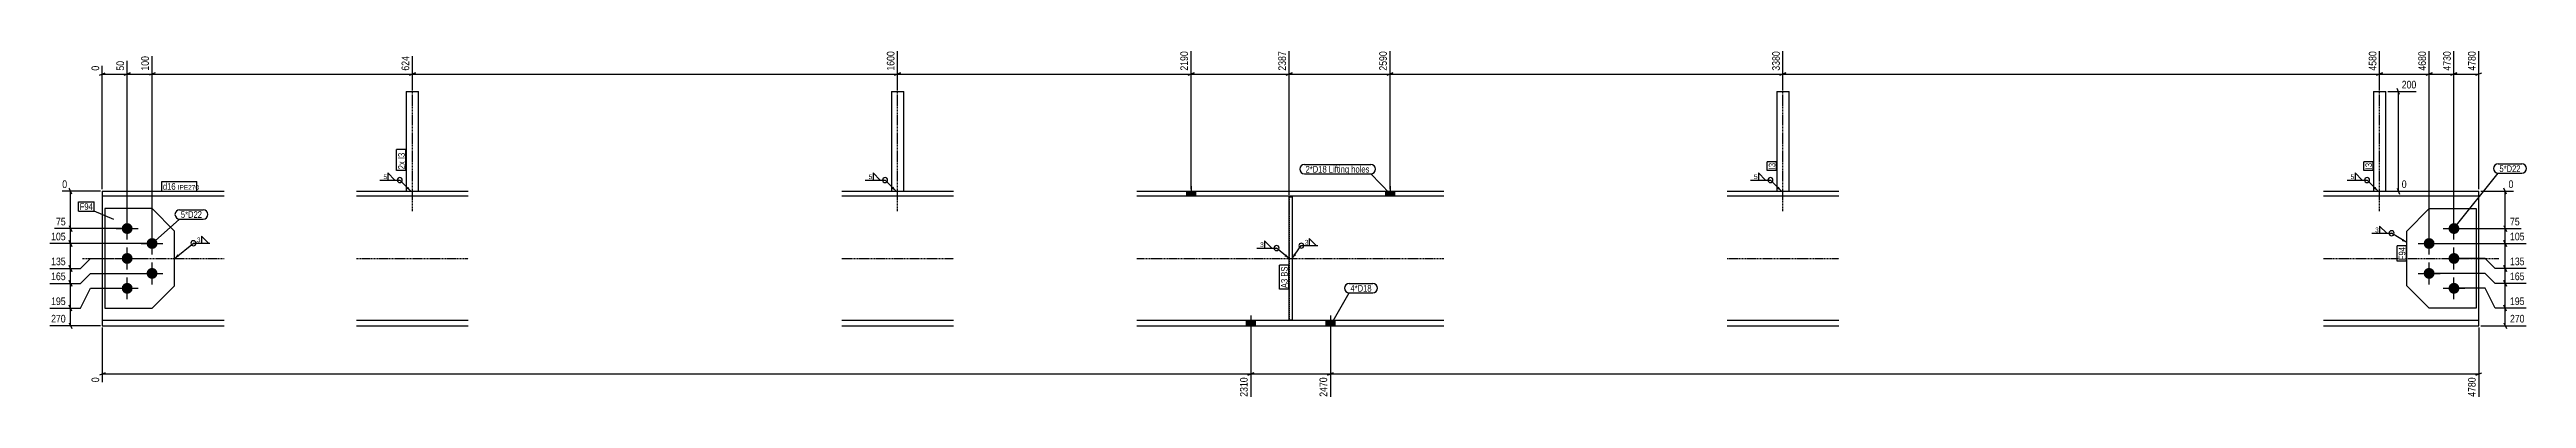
# Model space of a CAD drawing. Header units: millimetres. Extents: x 9 to 27201, y 6 to 1724.
# Drawn here: x 9 to 4991, y 6 to 707 of the extents above; entities that cross this region are included whole.
import ezdxf

# ---------------------------------------------------------------- set-up
doc = ezdxf.new("R2010")
doc.units = ezdxf.units.MM
doc.linetypes.add('DXK_LINE_DOT2', pattern=[3.9198, 1.9599, -1.9599])
doc.linetypes.add('DXK_LINE_DOT3', pattern=[5.9187, 2.979, -0.9799, 0.9799, -0.9799])
for name, color, linetype in [('MÅLSÆTNING', 7, 'Continuous'), ('STÅL', 7, 'Continuous'), ('TEKST', 7, 'Continuous')]:
    doc.layers.add(name, color=color, linetype=linetype)
doc.styles.add('Arial Narrow', font='ARIALN.TTF', dxfattribs={"height": 0.2})

msp = doc.modelspace()

# ---------------------------------------------------------------- hatches: boundary and pattern name
at = {"layer": 'STÅL', "linetype": 'Continuous'}
for points in [[(2296.5, 412.2), (2314.5, 412.2), (2314.5, 422.4), (2296.5, 422.4)], [(2696.5, 412.2), (2714.5, 412.2), (2714.5, 422.4), (2696.5, 422.4)], [(154.5, 347.4, -1), (176.5, 347.4, -1)], [(4834.5, 347.4, -1), (4856.5, 347.4, -1)], [(204.5, 317.4, -1), (226.5, 317.4, -1)], [(4784.5, 317.4, -1), (4806.5, 317.4, -1)], [(154.5, 287.4, -1), (176.5, 287.4, -1)], [(204.5, 257.4, -1), (226.5, 257.4, -1)], [(4784.5, 257.4, -1), (4806.5, 257.4, -1)], [(4834.5, 287.4, -1), (4856.5, 287.4, -1)], [(154.5, 227.4, -1), (176.5, 227.4, -1)], [(4834.5, 227.4, -1), (4856.5, 227.4, -1)], [(2434.5, 162.6), (2416.5, 162.6), (2416.5, 152.4), (2434.5, 152.4)], [(2434.5, 162.6), (2416.5, 162.6), (2416.5, 152.4), (2434.5, 152.4)], [(2594.5, 162.6), (2576.5, 162.6), (2576.5, 152.4), (2594.5, 152.4)], [(2594.5, 162.6), (2576.5, 162.6), (2576.5, 152.4), (2594.5, 152.4)]]:
    msp.add_hatch(color=96, dxfattribs=at).paths.add_polyline_path(points)
at = {"layer": 'TEKST', "linetype": 'Continuous'}
for points in [[(730.8, 431.3), (736, 422.4), (727.2, 427.8)], [(1706.8, 431.3), (1712, 422.4), (1703.2, 427.8)], [(3487.6, 431.3), (3492.8, 422.4), (3484, 427.8)], [(4687.6, 431.3), (4692.8, 422.4), (4684, 427.8)], [(269.9, 291.7), (260.5, 287.4), (266.7, 295.6)], [(2496.4, 295.7), (2502.5, 287.4), (2493.2, 291.9)]]:
    msp.add_hatch(color=3, dxfattribs=at).paths.add_polyline_path(points)

# ---------------------------------------------------------------- linework, layer by layer
at = {"layer": 'MÅLSÆTNING', "color": 7, "linetype": 'Continuous'}
for p, q in [((1715.1, 626.4), (1715.1, 703.5)), ((1715.1, 626.4), (1715.1, 703.5)), ((2305.5, 426.3), (2305.5, 703.5)), ((2305.5, 426.3), (2305.5, 703.5)), ((2502.5, 415.2), (2502.5, 703.5)), ((2502.5, 415.2), (2502.5, 703.5)), ((2705.5, 426.4), (2705.5, 703.5)), ((2705.5, 426.4), (2705.5, 703.5)), ((3495.9, 626.4), (3495.9, 703.5)), ((3495.9, 626.4), (3495.9, 703.5)), ((4695.9, 626.4), (4695.9, 703.5)), ((4695.9, 626.4), (4695.9, 703.5)), ((4845.5, 351.4), (4845.5, 703.5)), ((4895.5, 426.4), (4895.5, 703.5)), ((109.5, 655.3), (121.5, 660.1)), ((115.5, 426.4), (115.5, 674.3)), ((159.5, 655.3), (171.5, 660.1)), ((165.5, 351.4), (165.5, 684)), ((165.5, 657.7), (215.5, 657.7)), ((221.5, 660.1), (209.5, 655.3)), ((221.5, 660.1), (209.5, 655.3)), ((215.5, 321.4), (215.5, 693.8)), ((215.5, 321.4), (215.5, 693.8)), ((215.5, 657.7), (739.1, 657.7)), ((745.1, 660.1), (733.1, 655.3)), ((733.1, 655.3), (745.1, 660.1)), ((739.1, 626.4), (739.1, 693.8)), ((739.1, 626.4), (739.1, 693.8)), ((739.1, 657.7), (1715.1, 657.7)), ((1721.1, 660.1), (1709.1, 655.3)), ((1709.1, 655.3), (1721.1, 660.1)), ((1715.1, 657.7), (2305.5, 657.7)), ((2311.5, 660.1), (2299.5, 655.3)), ((2299.5, 655.3), (2311.5, 660.1)), ((2305.5, 657.7), (2502.5, 657.7)), ((2508.5, 660.1), (2496.5, 655.3)), ((2496.5, 655.3), (2508.5, 660.1)), ((2502.5, 657.7), (2705.5, 657.7)), ((2711.5, 660.1), (2699.5, 655.3)), ((2699.5, 655.3), (2711.5, 660.1)), ((2705.5, 657.7), (3495.9, 657.7)), ((3501.9, 660.1), (3489.9, 655.3)), ((3489.9, 655.3), (3501.9, 660.1)), ((3495.9, 657.7), (4695.9, 657.7)), ((4701.9, 660.1), (4689.9, 655.3)), ((4689.9, 655.3), (4701.9, 660.1)), ((4839.5, 655.3), (4851.5, 660.1)), ((4889.5, 655.3), (4901.5, 660.1)), ((4712.4, 622.4), (4769.8, 622.4)), ((4736.1, 616.4), (4731.3, 628.4)), ((4733.7, 422.4), (4733.7, 622.4)), ((111.5, 422.4), (34.9, 422.4)), ((53.9, 416.4), (49.1, 428.4)), ((4712.4, 422.4), (4750.3, 422.4)), ((4731.3, 428.4), (4736.1, 416.4)), ((4899.5, 422.4), (4965, 422.4)), ((4950.9, 416.4), (4946.1, 428.4)), ((4948.5, 347.4), (4948.5, 422.4)), ((49.1, 353.4), (53.9, 341.4)), ((4946.1, 353.4), (4950.9, 341.4)), ((4946.1, 353.4), (4950.9, 341.4)), ((211.5, 317.4), (9.6, 317.4)), ((211.5, 317.4), (9.6, 317.4)), ((161.5, 347.4), (19.3, 347.4)), ((53.9, 311.4), (49.1, 323.4)), ((49.1, 323.4), (53.9, 311.4)), ((51.5, 317.4), (51.5, 347.4)), ((51.5, 267.4), (51.5, 317.4)), ((4799.5, 317.4), (4990.4, 317.4)), ((4849.5, 347.4), (4980.6, 347.4)), ((4849.5, 347.4), (4980.6, 347.4)), ((4950.9, 311.4), (4946.1, 323.4)), ((4948.5, 317.4), (4948.5, 347.4)), ((9.6, 267.4), (71.5, 267.4)), ((9.6, 267.4), (71.5, 267.4)), ((53.9, 261.4), (49.1, 273.4)), ((49.1, 273.4), (53.9, 261.4)), ((51.5, 237.4), (51.5, 267.4)), ((71.5, 267.4), (91.5, 287.4)), ((71.5, 267.4), (91.5, 287.4)), ((71.5, 237.4), (91.5, 257.4)), ((71.5, 237.4), (91.5, 257.4)), ((91.5, 287.4), (111.5, 287.4)), ((91.5, 287.4), (111.5, 287.4)), ((91.5, 257.4), (211.5, 257.4)), ((91.5, 257.4), (211.5, 257.4)), ((4908.5, 257.4), (4799.5, 257.4)), ((4908.5, 257.4), (4799.5, 257.4)), ((4908.5, 287.4), (4849.5, 287.4)), ((4908.5, 287.4), (4849.5, 287.4)), ((4928.5, 267.4), (4908.5, 287.4)), ((4928.5, 267.4), (4908.5, 287.4)), ((4928.5, 237.4), (4908.5, 257.4)), ((4928.5, 237.4), (4908.5, 257.4)), ((4990.4, 267.4), (4928.5, 267.4)), ((4946.1, 273.4), (4950.9, 261.4)), ((4948.5, 237.4), (4948.5, 267.4)), ((9.6, 237.4), (71.5, 237.4)), ((9.6, 237.4), (71.5, 237.4)), ((53.9, 231.4), (49.1, 243.4)), ((49.1, 243.4), (53.9, 231.4)), ((51.5, 187.4), (51.5, 237.4)), ((71.5, 187.4), (91.5, 227.4)), ((71.5, 187.4), (91.5, 227.4)), ((91.5, 227.4), (161.5, 227.4)), ((91.5, 227.4), (161.5, 227.4)), ((4908.5, 227.4), (4849.5, 227.4)), ((4908.5, 227.4), (4849.5, 227.4)), ((4928.5, 187.4), (4908.5, 227.4)), ((4928.5, 187.4), (4908.5, 227.4)), ((4990.4, 237.4), (4928.5, 237.4)), ((4990.4, 237.4), (4928.5, 237.4)), ((4950.9, 231.4), (4946.1, 243.4)), ((4946.1, 243.4), (4950.9, 231.4)), ((4948.5, 187.4), (4948.5, 237.4)), ((9.6, 187.4), (71.5, 187.4)), ((9.6, 187.4), (71.5, 187.4)), ((111.5, 152.4), (9.6, 152.4)), ((53.9, 181.4), (49.1, 193.4)), ((53.9, 181.4), (49.1, 193.4)), ((49.1, 158.4), (53.9, 146.4)), ((51.5, 152.4), (51.5, 187.4)), ((4899.5, 152.4), (4990.4, 152.4)), ((4990.4, 187.4), (4928.5, 187.4)), ((4990.4, 187.4), (4928.5, 187.4)), ((4950.9, 181.4), (4946.1, 193.4)), ((4950.9, 181.4), (4946.1, 193.4)), ((4946.1, 158.4), (4950.9, 146.4)), ((4948.5, 152.4), (4948.5, 187.4)), ((115.5, 148.4), (115.5, 38.9)), ((2425.5, 138.4), (2425.5, 9.6)), ((2425.5, 138.4), (2425.5, 9.6)), ((2585.5, 138.4), (2585.5, 9.6)), ((2585.5, 138.4), (2585.5, 9.6)), ((4895.5, 148.4), (4895.5, 9.6)), ((121.5, 57.8), (109.5, 53)), ((115.5, 55.4), (2425.5, 55.4)), ((2431.5, 57.8), (2419.5, 53)), ((2419.5, 53), (2431.5, 57.8)), ((2425.5, 55.4), (2585.5, 55.4)), ((2591.5, 57.8), (2579.5, 53)), ((2579.5, 53), (2591.5, 57.8)), ((2585.5, 55.4), (4895.5, 55.4)), ((4889.5, 53), (4901.5, 57.8))]:
    msp.add_line(p, q, dxfattribs=at)
at = {"layer": 'STÅL', "color": 7, "linetype": 'DXK_LINE_DOT3'}
for p, q in [((739.1, 382.4), (739.1, 662.4)), ((1715.1, 382.4), (1715.1, 662.4)), ((3495.9, 382.4), (3495.9, 662.4)), ((4695.9, 382.4), (4695.9, 662.4)), ((75.5, 287.4), (360.5, 287.4)), ((626.6, 287.4), (851.6, 287.4)), ((1602.6, 287.4), (1827.6, 287.4)), ((2196.5, 287.4), (2814, 287.4)), ((3383.4, 287.4), (3608.4, 287.4)), ((4583.4, 287.4), (4935.5, 287.4))]:
    msp.add_line(p, q, dxfattribs=at)
at = {"layer": 'STÅL', "color": 2, "linetype": 'Continuous'}
for p, q in [((726.6, 622.4), (726.6, 422.4)), ((726.6, 622.4), (751.6, 622.4)), ((751.6, 422.4), (751.6, 622.4)), ((1702.6, 622.4), (1702.6, 422.4)), ((1702.6, 622.4), (1727.6, 622.4)), ((1727.6, 422.4), (1727.6, 622.4)), ((3483.4, 622.4), (3483.4, 422.4)), ((3483.4, 622.4), (3508.4, 622.4)), ((3508.4, 422.4), (3508.4, 622.4)), ((4683.4, 622.4), (4683.4, 422.4)), ((4683.4, 622.4), (4708.4, 622.4)), ((4708.4, 422.4), (4708.4, 622.4)), ((115.5, 422.4), (115.5, 152.4)), ((115.5, 422.4), (360.5, 422.4)), ((360.5, 412.2), (115.5, 412.2)), ((626.6, 422.4), (851.6, 422.4)), ((851.6, 412.2), (626.6, 412.2)), ((1602.6, 422.4), (1827.6, 422.4)), ((1827.6, 412.2), (1602.6, 412.2)), ((2196.5, 422.4), (2814, 422.4)), ((2814, 412.2), (2196.5, 412.2)), ((2502.5, 411.2), (2508.5, 411.2)), ((2502.5, 163.6), (2502.5, 411.2)), ((2508.5, 411.2), (2508.5, 163.6)), ((3383.4, 422.4), (3608.4, 422.4)), ((3608.4, 412.2), (3383.4, 412.2)), ((4583.4, 422.4), (4895.5, 422.4)), ((4895.5, 412.2), (4583.4, 412.2)), ((4895.5, 152.4), (4895.5, 422.4)), ((120.5, 387.4), (120.5, 187.4)), ((215.5, 387.4), (120.5, 387.4)), ((260.5, 342.4), (215.5, 387.4)), ((4750.5, 342.4), (4795.5, 387.4)), ((4795.5, 387.4), (4890.5, 387.4)), ((4890.5, 387.4), (4890.5, 187.4)), ((260.5, 232.4), (260.5, 342.4)), ((4750.5, 232.4), (4750.5, 342.4)), ((215.5, 187.4), (260.5, 232.4)), ((4795.5, 187.4), (4750.5, 232.4)), ((360.5, 162.6), (115.5, 162.6)), ((115.5, 152.4), (360.5, 152.4)), ((120.5, 187.4), (215.5, 187.4)), ((851.6, 162.6), (626.6, 162.6)), ((626.6, 152.4), (851.6, 152.4)), ((1827.6, 162.6), (1602.6, 162.6)), ((1602.6, 152.4), (1827.6, 152.4)), ((2814, 162.6), (2196.5, 162.6)), ((2196.5, 152.4), (2814, 152.4)), ((2508.5, 163.6), (2502.5, 163.6)), ((3608.4, 162.6), (3383.4, 162.6)), ((3383.4, 152.4), (3608.4, 152.4)), ((4895.5, 162.6), (4583.4, 162.6)), ((4583.4, 152.4), (4895.5, 152.4)), ((4890.5, 187.4), (4795.5, 187.4))]:
    msp.add_line(p, q, dxfattribs=at)
at = {"layer": 'STÅL', "color": 7, "linetype": 'DXK_LINE_DOT2'}
for p, q in [((726.6, 422.4), (751.6, 422.4)), ((1702.6, 422.4), (1727.6, 422.4)), ((2508.5, 411.2), (2502.5, 411.2)), ((2502.5, 411.2), (2502.5, 163.6)), ((2508.5, 411.2), (2508.5, 163.6)), ((3483.4, 422.4), (3508.4, 422.4)), ((4683.4, 422.4), (4708.4, 422.4)), ((2508.5, 163.6), (2502.5, 163.6))]:
    msp.add_line(p, q, dxfattribs=at)
at = {"layer": 'STÅL', "color": 96, "linetype": 'Continuous'}
for p, q in [((2296.5, 422.4), (2296.5, 412.2)), ((2305.5, 432.4), (2305.5, 412.2)), ((2314.5, 422.4), (2314.5, 412.2)), ((2696.5, 422.4), (2696.5, 412.2)), ((2705.5, 432.4), (2705.5, 412.2)), ((2714.5, 422.4), (2714.5, 412.2)), ((165.5, 325.4), (165.5, 369.4)), ((4845.5, 325.4), (4845.5, 369.4)), ((143.5, 347.4), (187.5, 347.4)), ((165.5, 265.4), (165.5, 309.4)), ((193.5, 317.4), (237.5, 317.4)), ((215.5, 295.4), (215.5, 339.4)), ((4773.5, 317.4), (4817.5, 317.4)), ((4795.5, 295.4), (4795.5, 339.4)), ((4823.5, 347.4), (4867.5, 347.4)), ((4845.5, 265.4), (4845.5, 309.4)), ((143.5, 287.4), (187.5, 287.4)), ((165.5, 205.4), (165.5, 249.4)), ((193.5, 257.4), (237.5, 257.4)), ((215.5, 235.4), (215.5, 279.4)), ((4773.5, 257.4), (4817.5, 257.4)), ((4795.5, 235.4), (4795.5, 279.4)), ((4823.5, 287.4), (4867.5, 287.4)), ((4845.5, 205.4), (4845.5, 249.4)), ((143.5, 227.4), (187.5, 227.4)), ((4823.5, 227.4), (4867.5, 227.4)), ((2416.5, 162.6), (2416.5, 152.4)), ((2416.5, 162.6), (2416.5, 152.4)), ((2425.5, 172.6), (2425.5, 107.6)), ((2425.5, 172.6), (2425.5, 107.6)), ((2434.5, 162.6), (2434.5, 152.4)), ((2434.5, 162.6), (2434.5, 152.4)), ((2576.5, 162.6), (2576.5, 152.4)), ((2576.5, 162.6), (2576.5, 152.4)), ((2585.5, 172.6), (2585.5, 107.6)), ((2585.5, 172.6), (2585.5, 107.6)), ((2594.5, 162.6), (2594.5, 152.4)), ((2594.5, 162.6), (2594.5, 152.4))]:
    msp.add_line(p, q, dxfattribs=at)
at = {"layer": 'TEKST', "color": 3, "linetype": 'Continuous'}
for p, q in [((736, 422.4), (713.9, 444.8)), ((1712, 422.4), (1689.9, 444.8)), ((3492.8, 422.4), (3470.7, 444.8)), ((4692.8, 422.4), (4670.7, 444.8)), ((2502.5, 287.4), (2477.4, 308.2))]:
    msp.add_line(p, q, dxfattribs=at)
for centre in [(713.9, 444.8), (1689.9, 444.8), (3470.7, 444.8), (4670.7, 444.8), (2477.4, 308.2)]:
    msp.add_arc(centre, 5, 270, 90, dxfattribs=at)

# ---------------------------------------------------------------- wipeouts: each hides what was drawn before it
at = {"color": 0}
for points in [[(2578.2, 459.8), (2578.2, 473.8), (2535.6, 473.8), (2535.6, 459.8)], [(4693.9, 339.1), (4693.9, 350.7), (4686.2, 350.7), (4686.2, 339.1)], [(312.6, 319.1), (312.6, 330.7), (304.9, 330.7), (304.9, 319.1)], [(2668.5, 220.7), (2668.5, 234.7), (2625.9, 234.7), (2625.9, 220.7)]]:
    msp.add_wipeout(points, dxfattribs=at).dxf.layer = 'TEKST'

# ---------------------------------------------------------------- next in the draw order: linework, layer by layer
at = {"layer": 'TEKST', "color": 3, "linetype": 'Continuous'}
for p, q in [((4710.2, 337.9), (4695.9, 352.2)), ((4695.9, 352.2), (4695.9, 337.9)), ((260.5, 287.4), (298.7, 317.9)), ((298.7, 317.9), (331.8, 317.9)), ((328.9, 317.9), (314.7, 332.2)), ((314.7, 332.2), (314.7, 317.9)), ((314.7, 317.9), (328.9, 317.9)), ((4680, 337.9), (4720.1, 337.9)), ((4695.9, 337.9), (4710.2, 337.9))]:
    msp.add_line(p, q, dxfattribs=at)
for start, end in [(90, 270), (270, 90)]:
    msp.add_arc((298.7, 317.9), 5, start, end, dxfattribs=at)

# ---------------------------------------------------------------- next in the draw order: texts
at = {"layer": 'TEKST', "color": 3, "style": 'Arial Narrow'}
for p in [(4687, 339.9), (305.7, 319.9)]:
    msp.add_text('3', height=9.54, dxfattribs=at).set_placement(p)

# ---------------------------------------------------------------- next in the draw order: wipeouts: each hides what was drawn before it
at = {"color": 0, "linetype": 'Continuous'}
for points in [[(1711.9, 706.7), (1689.5, 706.7), (1689.5, 661.3), (1711.9, 661.3)], [(2302.3, 706.7), (2279.9, 706.7), (2279.9, 661.3), (2302.3, 661.3)], [(2499.3, 706.7), (2476.9, 706.7), (2476.9, 661.3), (2499.3, 661.3)], [(2702.3, 706.7), (2679.9, 706.7), (2679.9, 661.3), (2702.3, 661.3)], [(3492.7, 706.7), (3470.3, 706.7), (3470.3, 661.3), (3492.7, 661.3)], [(212.3, 697), (189.9, 697), (189.9, 661.3), (212.3, 661.3)], [(735.9, 697), (713.5, 697), (713.5, 661.3), (735.9, 661.3)], [(4773, 625.6), (4773, 648), (4737.3, 648), (4737.3, 625.6)], [(4753.5, 425.6), (4753.5, 448), (4737.3, 448), (4737.3, 425.6)], [(4968.2, 425.6), (4968.2, 448), (4952.1, 448), (4952.1, 425.6)], [(45, 350.6), (45, 373), (19.1, 373), (19.1, 350.6)], [(4980.9, 350.6), (4980.9, 373), (4955, 373), (4955, 350.6)], [(45, 270.6), (45, 293), (9.3, 293), (9.3, 270.6)], [(4990.7, 270.6), (4990.7, 293), (4955, 293), (4955, 270.6)], [(45, 190.6), (45, 213), (9.3, 213), (9.3, 190.6)], [(4990.7, 190.6), (4990.7, 213), (4955, 213), (4955, 190.6)], [(112.3, 51.8), (89.9, 51.8), (89.9, 35.6), (112.3, 35.6)], [(2422.3, 51.8), (2399.9, 51.8), (2399.9, 6.4), (2422.3, 6.4)], [(2582.3, 51.8), (2559.9, 51.8), (2559.9, 6.4), (2582.3, 6.4)], [(4892.3, 51.8), (4869.9, 51.8), (4869.9, 6.4), (4892.3, 6.4)]]:
    msp.add_wipeout(points, dxfattribs=at).dxf.layer = 'MÅLSÆTNING'
at = {"color": 0}
for points in [[(687.7, 446), (687.7, 457.6), (680.1, 457.6), (680.1, 446)], [(1663.7, 446), (1663.7, 457.6), (1656.1, 457.6), (1656.1, 446)], [(2578.2, 459.8), (2578.2, 473.8), (2535.6, 473.8), (2535.6, 459.8)], [(3444.5, 446), (3444.5, 457.6), (3436.8, 457.6), (3436.8, 446)], [(4644.5, 446), (4644.5, 457.6), (4636.8, 457.6), (4636.8, 446)], [(262.9, 425.2), (262.9, 439.2), (237.3, 439.2), (237.3, 425.2)], [(316, 368.9), (316, 382.9), (273.4, 382.9), (273.4, 368.9)], [(2451.2, 309.4), (2451.2, 321), (2443.5, 321), (2443.5, 309.4)], [(2541, 314.3), (2541, 325.9), (2533.3, 325.9), (2533.3, 314.3)], [(4747.7, 310.4), (4733.7, 310.4), (4733.7, 284), (4747.7, 284)], [(2499.7, 246.5), (2485.7, 246.5), (2485.7, 227.8), (2499.7, 227.8)], [(2668.5, 220.7), (2668.5, 234.7), (2625.9, 234.7), (2625.9, 220.7)]]:
    msp.add_wipeout(points, dxfattribs=at).dxf.layer = 'TEKST'

# ---------------------------------------------------------------- next in the draw order: hatches: boundary and pattern name
at = {"layer": 'TEKST', "linetype": 'Continuous'}
msp.add_hatch(color=3, dxfattribs=at).paths.add_polyline_path([(2516.4, 294), (2508.5, 287.4), (2512.3, 297)])

# ---------------------------------------------------------------- next in the draw order: linework, layer by layer
at = {"layer": 'MÅLSÆTNING', "color": 7, "linetype": 'Continuous'}
for p, q in [((4795.5, 321.4), (4795.5, 703.5)), ((115.5, 657.7), (165.5, 657.7)), ((171.5, 660.1), (159.5, 655.3)), ((165.5, 351.4), (165.5, 684)), ((4801.5, 660.1), (4789.5, 655.3)), ((4795.5, 657.7), (4845.5, 657.7)), ((4799.5, 317.4), (4990.4, 317.4)), ((4946.1, 323.4), (4950.9, 311.4)), ((4948.5, 267.4), (4948.5, 317.4)), ((4990.4, 267.4), (4928.5, 267.4)), ((4950.9, 261.4), (4946.1, 273.4))]:
    msp.add_line(p, q, dxfattribs=at)
at = {"layer": 'TEKST', "color": 3, "linetype": 'Continuous'}
for p, q in [((704.1, 444.8), (689.8, 459.1)), ((689.8, 459.1), (689.8, 444.8)), ((1680.1, 444.8), (1665.8, 459.1)), ((1665.8, 459.1), (1665.8, 444.8)), ((3460.9, 444.8), (3446.6, 459.1)), ((3446.6, 459.1), (3446.6, 444.8)), ((4660.9, 444.8), (4646.6, 459.1)), ((4646.6, 459.1), (4646.6, 444.8)), ((673.9, 444.8), (713.9, 444.8)), ((689.8, 444.8), (704.1, 444.8)), ((1649.9, 444.8), (1689.9, 444.8)), ((1665.8, 444.8), (1680.1, 444.8)), ((3430.6, 444.8), (3470.7, 444.8)), ((3446.6, 444.8), (3460.9, 444.8)), ((4630.6, 444.8), (4670.7, 444.8)), ((4646.6, 444.8), (4660.9, 444.8)), ((2437.3, 308.2), (2477.4, 308.2)), ((2467.6, 308.2), (2453.3, 322.5)), ((2453.3, 322.5), (2453.3, 308.2)), ((2453.3, 308.2), (2467.6, 308.2)), ((2508.5, 287.4), (2527.1, 313.1)), ((2527.1, 313.1), (2560.2, 313.1)), ((2557.3, 313.1), (2543, 327.4)), ((2543, 327.4), (2543, 313.1)), ((2543, 313.1), (2557.3, 313.1))]:
    msp.add_line(p, q, dxfattribs=at)
at = {"layer": 'TEKST', "color": 7, "linetype": 'Continuous'}
for p, q in [((2585.5, 152.5), (2623.5, 218.3)), ((2623.5, 237.1), (2670.9, 237.1)), ((2623.5, 218.3), (2670.9, 218.3))]:
    msp.add_line(p, q, dxfattribs=at)
at = {"layer": 'TEKST', "color": 3, "linetype": 'Continuous'}
for centre, start, end in [((713.9, 444.8), 90, 270), ((1689.9, 444.8), 90, 270), ((3470.7, 444.8), 90, 270), ((4670.7, 444.8), 90, 270), ((2477.4, 308.2), 90, 270), ((2527.1, 313.1), 90, 270), ((2527.1, 313.1), 270, 90)]:
    msp.add_arc(centre, 5, start, end, dxfattribs=at)
at = {"layer": 'TEKST', "color": 7, "linetype": 'Continuous'}
for centre, start, end in [((2533.2, 466.8), 90, 270), ((2623.5, 227.7), 90, 270), ((2670.9, 227.7), 270, 90)]:
    msp.add_arc(centre, 9.4, start, end, dxfattribs=at)

# ---------------------------------------------------------------- next in the draw order: texts
at = {"layer": 'MÅLSÆTNING', "color": 3, "linetype": 'Continuous', "style": 'Arial Narrow'}
for s, height, p in [('1600', 15.27, (1708.7, 664.5)), ('2190', 15.27, (2299.1, 664.5)), ('2387', 15.27, (2496.1, 664.5)), ('2590', 15.27, (2699.1, 664.5)), ('3380', 15.27, (3489.5, 664.5)), ('100', 15.27, (209.1, 664.5)), ('624', 15.27, (732.7, 664.5)), ('0', 15.3, (109.1, 38.9)), ('2310', 15.27, (2419.1, 9.6)), ('2470', 15.27, (2579.1, 9.6)), ('4780', 15.27, (4889.1, 9.6))]:
    msp.add_text(s, height=height, rotation=90.0002, dxfattribs=at).set_placement(p)
for s, height, p in [('200', 15.27, (4740.5, 628.8)), ('0', 15.3, (4740.5, 428.8)), ('0', 15.3, (4955.3, 428.8)), ('75', 15.27, (22.3, 353.8)), ('75', 15.27, (4958.2, 353.8)), ('135', 15.27, (12.5, 273.8)), ('135', 15.27, (4958.2, 273.8))]:
    msp.add_text(s, height=height, dxfattribs=at).set_placement(p)
at = {"layer": 'TEKST', "color": 3, "style": 'Arial Narrow'}
for s, height, p in [('5', 9.54, (680.9, 446.8)), ('5', 9.54, (1656.9, 446.8)), ('5', 9.54, (3437.6, 446.8)), ('5', 9.54, (4637.6, 446.8)), ('3', 9.54, (2444.3, 310.2)), ('3', 9.54, (2534.1, 315.1)), ('4*D18', 13.36, (2625.9, 220.7))]:
    msp.add_text(s, height=height, dxfattribs=at).set_placement(p)

# ---------------------------------------------------------------- next in the draw order: wipeouts: each hides what was drawn before it
at = {"color": 0, "linetype": 'Continuous'}
for points in [[(45, 155.6), (45, 178), (9.3, 178), (9.3, 155.6)], [(4990.7, 155.6), (4990.7, 178), (4955, 178), (4955, 155.6)]]:
    msp.add_wipeout(points, dxfattribs=at).dxf.layer = 'MÅLSÆTNING'
at = {"color": 0}
for points in [[(2664.3, 459.8), (2664.3, 473.8), (2582.4, 473.8), (2582.4, 459.8)], [(262.9, 425.2), (262.9, 439.2), (237.3, 439.2), (237.3, 425.2)], [(316, 368.9), (316, 382.9), (273.4, 382.9), (273.4, 368.9)], [(4747.7, 310.4), (4733.7, 310.4), (4733.7, 284), (4747.7, 284)], [(2499.7, 246.5), (2485.7, 246.5), (2485.7, 227.8), (2499.7, 227.8)]]:
    msp.add_wipeout(points, dxfattribs=at).dxf.layer = 'TEKST'

# ---------------------------------------------------------------- next in the draw order: hatches: boundary and pattern name
at = {"layer": 'TEKST', "linetype": 'Continuous'}
msp.add_hatch(color=3, dxfattribs=at).paths.add_polyline_path([(4743.2, 326.7), (4750.5, 319.4), (4740.6, 322.5)])

# ---------------------------------------------------------------- next in the draw order: linework, layer by layer
at = {"layer": 'TEKST', "color": 7, "linetype": 'Continuous'}
for p, q in [((234.9, 422.8), (234.9, 441.6)), ((215.5, 317.4), (271, 366.5)), ((271, 385.3), (318.4, 385.3)), ((271, 366.5), (318.4, 366.5)), ((4731.3, 281.6), (4731.3, 312.8)), ((4750.1, 312.8), (4731.3, 312.8)), ((4750.1, 281.6), (4750.1, 312.8)), ((4750.1, 281.6), (4731.3, 281.6)), ((2502.1, 225.4), (2483.3, 225.4))]:
    msp.add_line(p, q, dxfattribs=at)
at = {"layer": 'TEKST', "color": 3, "linetype": 'Continuous'}
msp.add_line((4750.5, 319.4), (4720.1, 337.9), dxfattribs=at)
at = {"layer": 'TEKST', "color": 7, "linetype": 'Continuous'}
for centre, start, end in [((271, 375.9), 90, 270), ((318.4, 375.9), 270, 90)]:
    msp.add_arc(centre, 9.4, start, end, dxfattribs=at)
at = {"layer": 'TEKST', "color": 3, "linetype": 'Continuous'}
for start, end in [(90, 270), (270, 90)]:
    msp.add_arc((4720.1, 337.9), 5, start, end, dxfattribs=at)

# ---------------------------------------------------------------- next in the draw order: texts
at = {"layer": 'MÅLSÆTNING', "color": 3, "linetype": 'Continuous', "style": 'Arial Narrow'}
for s, p in [('195', (12.5, 193.8)), ('195', (4958.2, 193.8)), ('270', (12.5, 158.8)), ('270', (4958.2, 158.8))]:
    msp.add_text(s, height=15.27, dxfattribs=at).set_placement(p)
at = {"layer": 'TEKST', "color": 3, "style": 'Arial Narrow'}
msp.add_text('5*D22', height=13.36, dxfattribs=at).set_placement((273.4, 368.9))
msp.add_text('F94', height=13.36, rotation=90.0002, dxfattribs=at).set_placement((4747.7, 284))

# ---------------------------------------------------------------- next in the draw order: wipeouts: each hides what was drawn before it
at = {"color": 0, "linetype": 'Continuous'}
for points in [[(4842.3, 706.7), (4819.9, 706.7), (4819.9, 661.3), (4842.3, 661.3)], [(112.3, 677.5), (89.9, 677.5), (89.9, 661.3), (112.3, 661.3)], [(162.3, 687.2), (139.9, 687.2), (139.9, 661.3), (162.3, 661.3)], [(45, 320.6), (45, 343), (9.3, 343), (9.3, 320.6)], [(4990.7, 320.6), (4990.7, 343), (4955, 343), (4955, 320.6)], [(45, 240.6), (45, 263), (9.3, 263), (9.3, 240.6)], [(4990.7, 240.6), (4990.7, 263), (4955, 263), (4955, 240.6)]]:
    msp.add_wipeout(points, dxfattribs=at).dxf.layer = 'MÅLSÆTNING'
at = {"color": 0}
for points in [[(723.8, 482.6), (709.8, 482.6), (709.8, 466.4), (723.8, 466.4)], [(2664.3, 459.8), (2664.3, 473.8), (2582.4, 473.8), (2582.4, 459.8)], [(3480.6, 479.2), (3466.6, 479.2), (3466.6, 466.4), (3480.6, 466.4)], [(4680.6, 479.2), (4666.6, 479.2), (4666.6, 466.4), (4680.6, 466.4)], [(4979.5, 461), (4979.5, 475), (4936.9, 475), (4936.9, 461)], [(303, 425.2), (303, 435.2), (267.1, 435.2), (267.1, 425.2)], [(2499.7, 271.2), (2485.7, 271.2), (2485.7, 250.7), (2499.7, 250.7)]]:
    msp.add_wipeout(points, dxfattribs=at).dxf.layer = 'TEKST'

# ---------------------------------------------------------------- next in the draw order: linework, layer by layer
at = {"layer": 'MÅLSÆTNING', "color": 7, "linetype": 'Continuous'}
for p, q in [((4795.5, 321.4), (4795.5, 703.5)), ((4845.5, 351.4), (4845.5, 703.5)), ((4695.9, 657.7), (4795.5, 657.7)), ((4789.5, 655.3), (4801.5, 660.1)), ((4851.5, 660.1), (4839.5, 655.3)), ((4845.5, 657.7), (4895.5, 657.7)), ((51.5, 347.4), (51.5, 422.4)), ((49.1, 353.4), (53.9, 341.4)), ((161.5, 347.4), (19.3, 347.4))]:
    msp.add_line(p, q, dxfattribs=at)
at = {"layer": 'TEKST', "color": 7, "linetype": 'Continuous'}
for p, q in [((2533.2, 476.2), (2666.7, 476.2)), ((2533.2, 457.4), (2666.7, 457.4)), ((2705.5, 417.3), (2666.7, 457.4))]:
    msp.add_line(p, q, dxfattribs=at)
msp.add_arc((2666.7, 466.8), 9.4, 270, 90, dxfattribs=at)

# ---------------------------------------------------------------- next in the draw order: texts
at = {"layer": 'MÅLSÆTNING', "color": 3, "linetype": 'Continuous', "style": 'Arial Narrow'}
for s, height, p in [('4730', 15.27, (4839.1, 664.5)), ('0', 15.3, (109.1, 664.5)), ('50', 15.27, (159.1, 664.5))]:
    msp.add_text(s, height=height, rotation=90.0002, dxfattribs=at).set_placement(p)
for s, p in [('105', (12.5, 323.8)), ('105', (4958.2, 323.8)), ('165', (12.5, 243.8)), ('165', (4958.2, 243.8))]:
    msp.add_text(s, height=15.27, dxfattribs=at).set_placement(p)
at = {"layer": 'TEKST', "color": 3, "style": 'Arial Narrow'}
for s, height, p in [('2*D18', 13.36, (2535.6, 459.8)), ('Lifting holes', 13.362, (2582.4, 459.8))]:
    msp.add_text(s, height=height, dxfattribs=at).set_placement(p)

# ---------------------------------------------------------------- next in the draw order: wipeouts: each hides what was drawn before it
at = {"color": 0}
for points in [[(723.8, 482.6), (709.8, 482.6), (709.8, 466.4), (723.8, 466.4)], [(3480.6, 479.2), (3466.6, 479.2), (3466.6, 466.4), (3480.6, 466.4)], [(4680.6, 479.2), (4666.6, 479.2), (4666.6, 466.4), (4680.6, 466.4)], [(4979.5, 461), (4979.5, 475), (4936.9, 475), (4936.9, 461)], [(303, 425.2), (303, 435.2), (267.1, 435.2), (267.1, 425.2)], [(2499.7, 271.2), (2485.7, 271.2), (2485.7, 250.7), (2499.7, 250.7)]]:
    msp.add_wipeout(points, dxfattribs=at).dxf.layer = 'TEKST'

# ---------------------------------------------------------------- next in the draw order: linework, layer by layer
at = {"layer": 'TEKST', "color": 7, "linetype": 'Continuous'}
for p, q in [((3464.2, 464), (3464.2, 481.6)), ((3483, 481.6), (3464.2, 481.6)), ((3483, 464), (3464.2, 464)), ((3483, 464), (3483, 481.6)), ((4664.2, 464), (4664.2, 481.6)), ((4683, 481.6), (4664.2, 481.6)), ((4683, 464), (4664.2, 464)), ((4683, 464), (4683, 481.6)), ((4845.5, 347.4), (4934.5, 458.6)), ((4934.5, 477.4), (4981.9, 477.4)), ((4934.5, 458.6), (4981.9, 458.6)), ((234.9, 441.6), (305.4, 441.6)), ((234.9, 422.8), (305.4, 422.8)), ((305.4, 422.8), (305.4, 441.6)), ((2483.3, 225.4), (2483.3, 273.6)), ((2502.1, 273.6), (2483.3, 273.6)), ((2502.1, 225.4), (2502.1, 273.6))]:
    msp.add_line(p, q, dxfattribs=at)
for centre, start, end in [((4934.5, 468), 90, 270), ((4981.9, 468), 270, 90)]:
    msp.add_arc(centre, 9.4, start, end, dxfattribs=at)

# ---------------------------------------------------------------- next in the draw order: texts
at = {"layer": 'TEKST', "color": 3, "style": 'Arial Narrow'}
for s, p in [('I3', (3480.6, 466.4)), ('I3', (4680.6, 466.4)), ('BS', (2499.7, 250.7)), ('A3', (2499.7, 227.8))]:
    msp.add_text(s, height=13.36, rotation=90.0002, dxfattribs=at).set_placement(p)
for s, height, p in [('5*D22', 13.36, (4936.9, 461)), ('d16', 13.36, (237.3, 425.2)), ('IPE270', 9.54, (267.1, 425.2))]:
    msp.add_text(s, height=height, dxfattribs=at).set_placement(p)

# ---------------------------------------------------------------- next in the draw order: wipeouts: each hides what was drawn before it
at = {"color": 0, "linetype": 'Continuous'}
for points in [[(4692.7, 706.7), (4670.3, 706.7), (4670.3, 661.3), (4692.7, 661.3)], [(4792.3, 706.7), (4769.9, 706.7), (4769.9, 661.3), (4792.3, 661.3)], [(4892.3, 706.7), (4869.9, 706.7), (4869.9, 661.3), (4892.3, 661.3)], [(47.9, 425.6), (47.9, 448), (31.7, 448), (31.7, 425.6)]]:
    msp.add_wipeout(points, dxfattribs=at).dxf.layer = 'MÅLSÆTNING'
at = {"color": 0}
for points in [[(723.8, 499.6), (709.8, 499.6), (709.8, 486.8), (723.8, 486.8)], [(96.4, 384.8), (96.4, 398.8), (70, 398.8), (70, 384.8)]]:
    msp.add_wipeout(points, dxfattribs=at).dxf.layer = 'TEKST'

# ---------------------------------------------------------------- next in the draw order: texts
at = {"layer": 'MÅLSÆTNING', "color": 3, "linetype": 'Continuous', "style": 'Arial Narrow'}
for s, p in [('4580', (4689.5, 664.5)), ('4680', (4789.1, 664.5)), ('4780', (4889.1, 664.5))]:
    msp.add_text(s, height=15.27, rotation=90.0002, dxfattribs=at).set_placement(p)
msp.add_text('0', height=15.3, dxfattribs=at).set_placement((34.9, 428.8))

# ---------------------------------------------------------------- next in the draw order: wipeouts: each hides what was drawn before it
at = {"color": 0}
for points in [[(723.8, 499.6), (709.8, 499.6), (709.8, 486.8), (723.8, 486.8)], [(96.4, 384.8), (96.4, 398.8), (70, 398.8), (70, 384.8)]]:
    msp.add_wipeout(points, dxfattribs=at).dxf.layer = 'TEKST'

# ---------------------------------------------------------------- next in the draw order: linework, layer by layer
at = {"layer": 'TEKST', "color": 7, "linetype": 'Continuous'}
for p, q in [((707.4, 464), (707.4, 506.2)), ((726.2, 506.2), (707.4, 506.2)), ((726.2, 464), (726.2, 506.2)), ((726.2, 464), (707.4, 464)), ((67.6, 401.2), (98.8, 401.2)), ((67.6, 382.4), (67.6, 401.2)), ((98.8, 382.4), (98.8, 401.2)), ((67.6, 382.4), (98.8, 382.4)), ((138.9, 365.7), (98.8, 382.4))]:
    msp.add_line(p, q, dxfattribs=at)

# ---------------------------------------------------------------- next in the draw order: texts
at = {"layer": 'TEKST', "color": 3, "style": 'Arial Narrow'}
for s, p in [('I3', (723.8, 486.8)), ('2x', (723.8, 466.4))]:
    msp.add_text(s, height=13.36, rotation=90.0002, dxfattribs=at).set_placement(p)
msp.add_text('F94', height=13.36, dxfattribs=at).set_placement((70, 384.8))

doc.saveas('drawing.dxf')
